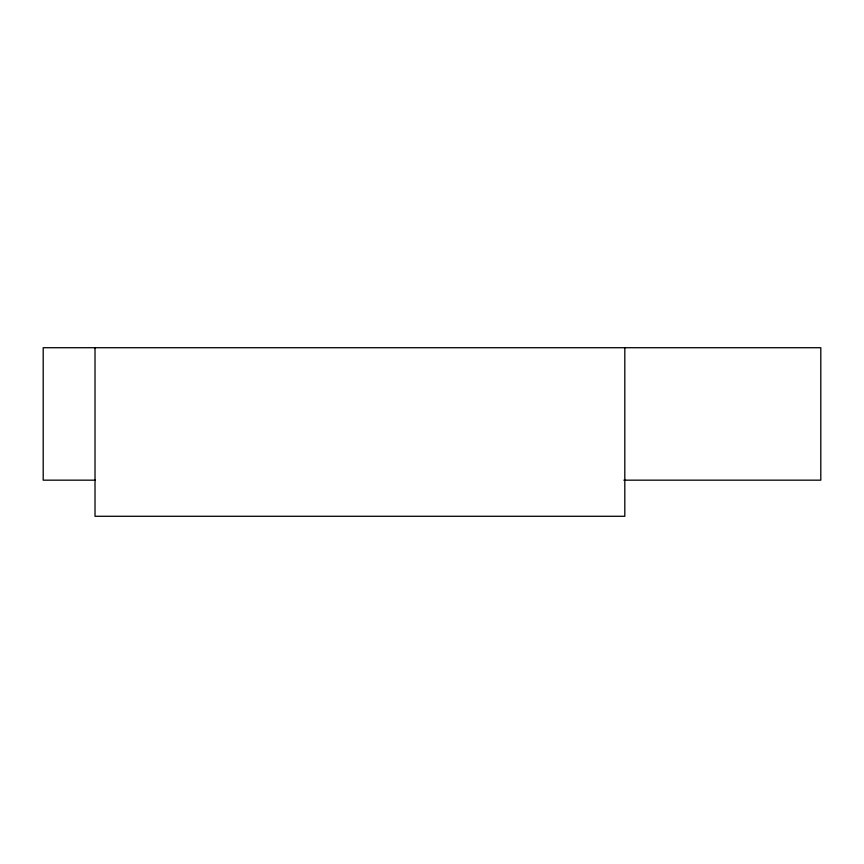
<?xml version="1.0" encoding="UTF-8"?>
<svg xmlns="http://www.w3.org/2000/svg" width="864" height="864" viewBox="0 0 864 864"><rect width="100%" height="100%" fill="white"/><g stroke="black" fill="none" stroke-linecap="round" stroke-linejoin="round"><path stroke-width="1.3" d="M95.224 480.168L43.2 480.168L43.2 347.717L820.8 347.717L820.8 480.168L623.84 480.168M624.812 347.717L624.812 516.283L95.018 516.283L95.018 347.717"/></g></svg>
